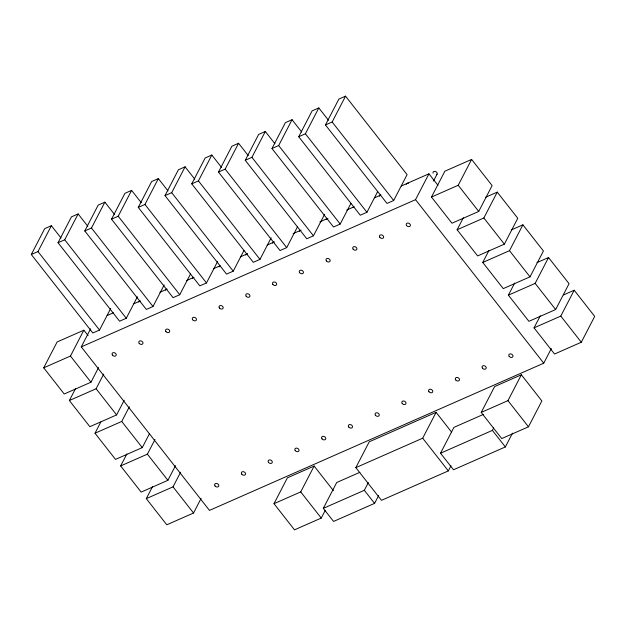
<?xml version="1.0" encoding="UTF-8"?>
<svg xmlns="http://www.w3.org/2000/svg" width="626" height="626" viewBox="0 0 626 626"><rect width="100%" height="100%" fill="white"/><g stroke="black" fill="none" stroke-linecap="round" stroke-linejoin="round"><path stroke-width="0.94" d="M110.7 308.501L99.526 330.043L92.844 332.985L31.3 254.508L44.704 228.646L51.387 225.704L61.043 238.021M31.3 254.508L37.983 251.558L51.387 225.704M137.438 296.724L126.272 318.266L119.589 321.208L58.038 242.724L71.442 216.87L78.133 213.928L87.781 226.236M58.038 242.724L64.728 239.781L78.133 213.928M164.184 284.947L153.01 306.49L146.327 309.432L84.784 230.947L98.188 205.093L104.871 202.151L114.527 214.46M84.784 230.947L91.466 228.005L104.871 202.151M190.476 274.031L179.756 294.713L173.073 297.655L111.522 219.17L124.926 193.317L131.609 190.374L141.265 202.683M111.522 219.17L118.212 216.228L131.609 190.374M98.564 367.556L90.966 382.212L64.228 393.989L43.71 367.83L57.115 341.976L83.853 330.192L88.078 335.583M217.668 261.386L206.494 282.936L199.811 285.879L138.268 207.394L151.672 181.54L158.355 178.598L168.011 190.907M138.268 207.394L144.95 204.452L158.355 178.598M43.71 367.83L70.456 356.045L83.853 330.192M551.342 348.533L543.751 363.182L209.475 510.401L81.263 346.89L90.637 328.791M243.96 250.47L233.24 271.16L226.557 274.102L165.006 195.617L178.41 169.763L185.093 166.821L194.749 179.13M165.006 195.617L171.696 192.675L185.093 166.821M124.206 400.264L116.608 414.913L89.87 426.689L69.353 400.53L75.605 388.464M271.152 237.833L259.978 259.383L253.295 262.325L191.752 183.841L205.156 157.987L211.838 155.045L221.494 167.353M191.752 183.841L198.434 180.898L211.838 155.045M69.353 400.53L96.099 388.754L103.689 374.098M297.444 226.917L286.724 247.606L280.041 250.549L218.49 172.064L231.894 146.21L238.576 143.268L248.232 155.577M218.49 172.064L225.18 169.122L238.576 143.268M149.403 433.826L142.258 447.613L115.513 459.39L94.996 433.231L100.809 422.026M324.636 214.28L313.462 235.822L306.779 238.772L245.235 160.287L258.64 134.434L265.322 131.483L274.978 143.8M245.235 160.287L251.918 157.337L265.322 131.483M94.996 433.231L121.741 421.454L129.332 406.798M350.928 203.364L340.208 224.045L333.517 226.995L271.974 148.511L285.378 122.657L292.06 119.707L301.716 132.023M271.974 148.511L278.664 145.561L292.06 119.707M175.491 465.666L167.901 480.314L141.155 492.091L120.646 465.932L126.898 453.866M377.666 191.587L366.946 212.269L360.263 215.211L298.719 136.734L312.116 110.872L318.806 107.93L328.462 120.247M298.719 136.734L305.402 133.784L318.806 107.93M120.646 465.932L147.384 454.155L154.982 439.507M325.457 124.95L338.862 99.096L345.544 96.154L407.088 174.638L393.691 200.492L387.001 203.434L325.457 124.95L332.148 122.007L345.544 96.154M201.134 498.366L193.544 513.015L166.798 524.791L146.288 498.632L152.541 486.566M146.288 498.632L173.026 486.856L180.624 472.207M81.263 346.89L415.531 199.671L428.935 173.817L437.965 185.335M433.513 181.024L437.081 174.122M431.47 197.057L444.867 171.203L471.613 159.419L492.122 185.586L478.726 211.439L451.98 223.216L431.47 197.057L458.209 185.273L471.613 159.419M325.27 510.315L321.248 518.07L294.502 529.846L273.992 503.687L287.389 477.834L314.135 466.049L333.439 490.674M273.992 503.687L300.73 491.903L314.135 466.049M485.666 197.229L497.255 192.127L517.772 218.286L504.368 244.14L477.622 255.917L457.113 229.758L463.365 217.691M378.605 495.62L374.583 503.374L333.564 521.442L323.306 508.359L336.71 482.505L359.895 472.294M457.113 229.758L483.851 217.981L497.255 192.127M451.01 465.728L448.333 470.901L381.477 500.338L355.834 467.638L369.238 441.784L436.087 412.338L451.596 432.112M323.306 508.359L364.332 490.291L368.346 482.536M511.309 229.93L522.898 224.828L543.415 250.987L530.011 276.841L503.273 288.617L482.756 262.458L489.008 250.392M482.756 262.458L509.494 250.682L522.898 224.828M355.834 467.638L422.691 438.192L436.087 412.338M536.952 262.63L548.54 257.529L569.057 283.688L555.653 309.541L528.915 321.318L508.398 295.159L514.65 283.093M512.506 433.145L505.362 446.941L453.506 469.774L440.524 453.224L453.928 427.37L483.428 414.381M508.398 295.159L535.144 283.382L548.54 257.529M481.222 412.417L494.618 386.563L521.364 374.786L541.873 400.945L528.477 426.799L501.731 438.576L481.222 412.417L507.96 400.64L521.364 374.786M563.486 294.94L574.183 290.229L594.7 316.388L581.296 342.242L554.558 354.026L534.041 327.86L540.293 315.794M440.524 453.224L492.38 430.391L493.726 427.801M534.041 327.86L560.786 316.083L574.183 290.229M107.171 315.527L113.431 312.773M133.987 303.72L140.247 300.957M159.904 292.303L167.056 289.149M186.72 280.495L193.872 277.341M213.536 268.687L219.789 265.925M240.345 256.871L247.497 253.726M267.161 245.063L274.313 241.918M293.078 233.647L301.122 230.11M319.894 221.839L327.938 218.302M346.71 210.031L353.854 206.885M374.411 197.832L380.671 195.077M401.227 186.024L428.935 173.817M458.209 185.273L478.726 211.439M483.851 217.981L504.368 244.14M509.494 250.682L530.011 276.841M535.144 283.382L555.653 309.541M560.786 316.083L581.296 342.242M415.531 199.671L543.751 363.182M332.148 122.007L393.691 200.492M305.402 133.784L366.946 212.269M507.96 400.64L528.477 426.799M278.664 145.561L340.208 224.045M492.38 430.391L505.362 446.941M251.918 157.337L313.462 235.822M225.18 169.122L286.724 247.606M422.691 438.192L448.333 470.901M198.434 180.898L259.978 259.383M171.696 192.675L233.24 271.16M144.95 204.452L206.494 282.936M364.332 490.291L374.583 503.374M118.212 216.228L179.756 294.713M300.73 491.903L321.248 518.07M91.466 228.005L153.01 306.49M64.728 239.781L126.272 318.266M37.983 251.558L99.526 330.043M70.456 356.045L90.966 382.212M96.099 388.754L116.608 414.913M121.741 421.454L142.258 447.613M147.384 454.155L167.901 480.314M173.026 486.856L193.544 513.015M138.855 302.061A2.207 1.667 27.4 0 1 139.911 300.973M165.616 290.167A2.207 1.667 27.4 0 1 166.782 289.165M192.393 278.28A2.207 1.667 27.4 0 1 193.81 277.357M219.061 266.973A2.207 1.667 27.4 0 1 220.008 265.682M245.807 255.079A2.207 1.667 27.4 0 1 247.012 253.835M272.56 243.178A2.207 1.667 27.4 0 1 273.891 242.035M299.33 231.284A2.207 1.667 27.4 0 1 300.112 230.399M326.107 219.39A2.207 1.667 27.4 0 1 327.101 218.537M352.892 207.503A2.207 1.667 27.4 0 1 353.98 206.729M379.512 196.314A2.207 1.667 27.4 0 1 380.858 194.929M406.258 184.412A2.207 1.667 27.4 0 1 408.481 183.207M433.051 173.136A2.207 1.667 27.4 0 1 435.673 171.579A2.207 1.667 27.4 0 1 436.612 174.662M112.437 355.106A2.207 1.667 27.4 0 0 116.06 355.49A2.207 1.667 27.4 0 0 113.916 352.626A2.207 1.667 27.4 0 0 112.437 355.106M139.175 343.33A2.207 1.667 27.4 0 0 142.806 343.713A2.207 1.667 27.4 0 0 140.654 340.849A2.207 1.667 27.4 0 0 139.175 343.33M165.921 331.553A2.207 1.667 27.4 0 0 169.544 331.936A2.207 1.667 27.4 0 0 167.4 329.073A2.207 1.667 27.4 0 0 165.921 331.553M192.659 319.776A2.207 1.667 27.4 0 0 196.29 320.16A2.207 1.667 27.4 0 0 194.138 317.296A2.207 1.667 27.4 0 0 192.659 319.776M219.405 307.992A2.207 1.667 27.4 0 0 223.028 308.383A2.207 1.667 27.4 0 0 220.876 305.519A2.207 1.667 27.4 0 0 219.405 307.992M246.143 296.215A2.207 1.667 27.4 0 0 249.774 296.607A2.207 1.667 27.4 0 0 247.622 293.743A2.207 1.667 27.4 0 0 246.143 296.215M272.889 284.439A2.207 1.667 27.4 0 0 276.512 284.822A2.207 1.667 27.4 0 0 274.36 281.966A2.207 1.667 27.4 0 0 272.889 284.439M299.627 272.662A2.207 1.667 27.4 0 0 303.258 273.046A2.207 1.667 27.4 0 0 301.106 270.189A2.207 1.667 27.4 0 0 299.627 272.662M326.373 260.885A2.207 1.667 27.4 0 0 329.996 261.269A2.207 1.667 27.4 0 0 327.844 258.413A2.207 1.667 27.4 0 0 326.373 260.885M353.111 249.109A2.207 1.667 27.4 0 0 356.742 249.492A2.207 1.667 27.4 0 0 354.59 246.628A2.207 1.667 27.4 0 0 353.111 249.109M379.857 237.332A2.207 1.667 27.4 0 0 383.48 237.716A2.207 1.667 27.4 0 0 381.328 234.852A2.207 1.667 27.4 0 0 379.857 237.332M406.595 225.556A2.207 1.667 27.4 0 0 410.226 225.939A2.207 1.667 27.4 0 0 408.074 223.075A2.207 1.667 27.4 0 0 406.595 225.556M509.173 356.358A2.207 1.667 27.4 0 0 512.796 356.75A2.207 1.667 27.4 0 0 510.644 353.886A2.207 1.667 27.4 0 0 509.173 356.358M482.427 368.135A2.207 1.667 27.4 0 0 486.058 368.526A2.207 1.667 27.4 0 0 483.906 365.662A2.207 1.667 27.4 0 0 482.427 368.135M455.689 379.912A2.207 1.667 27.4 0 0 459.312 380.303A2.207 1.667 27.4 0 0 457.16 377.439A2.207 1.667 27.4 0 0 455.689 379.912M428.943 391.696A2.207 1.667 27.4 0 0 432.574 392.079A2.207 1.667 27.4 0 0 430.422 389.215A2.207 1.667 27.4 0 0 428.943 391.696M402.205 403.473A2.207 1.667 27.4 0 0 405.828 403.856A2.207 1.667 27.4 0 0 403.676 400.992A2.207 1.667 27.4 0 0 402.205 403.473M375.459 415.249A2.207 1.667 27.4 0 0 379.09 415.633A2.207 1.667 27.4 0 0 376.938 412.769A2.207 1.667 27.4 0 0 375.459 415.249M348.721 427.026A2.207 1.667 27.4 0 0 352.344 427.409A2.207 1.667 27.4 0 0 350.2 424.545A2.207 1.667 27.4 0 0 348.721 427.026M321.975 438.803A2.207 1.667 27.4 0 0 325.606 439.186A2.207 1.667 27.4 0 0 323.454 436.33A2.207 1.667 27.4 0 0 321.975 438.803M295.237 450.579A2.207 1.667 27.4 0 0 298.86 450.963A2.207 1.667 27.4 0 0 296.716 448.106A2.207 1.667 27.4 0 0 295.237 450.579M268.491 462.356A2.207 1.667 27.4 0 0 272.122 462.739A2.207 1.667 27.4 0 0 269.97 459.883A2.207 1.667 27.4 0 0 268.491 462.356M241.753 474.132A2.207 1.667 27.4 0 0 245.384 474.524A2.207 1.667 27.4 0 0 243.232 471.66A2.207 1.667 27.4 0 0 241.753 474.132M215.008 485.909A2.207 1.667 27.4 0 0 218.638 486.3A2.207 1.667 27.4 0 0 216.486 483.436A2.207 1.667 27.4 0 0 215.008 485.909"/></g></svg>
